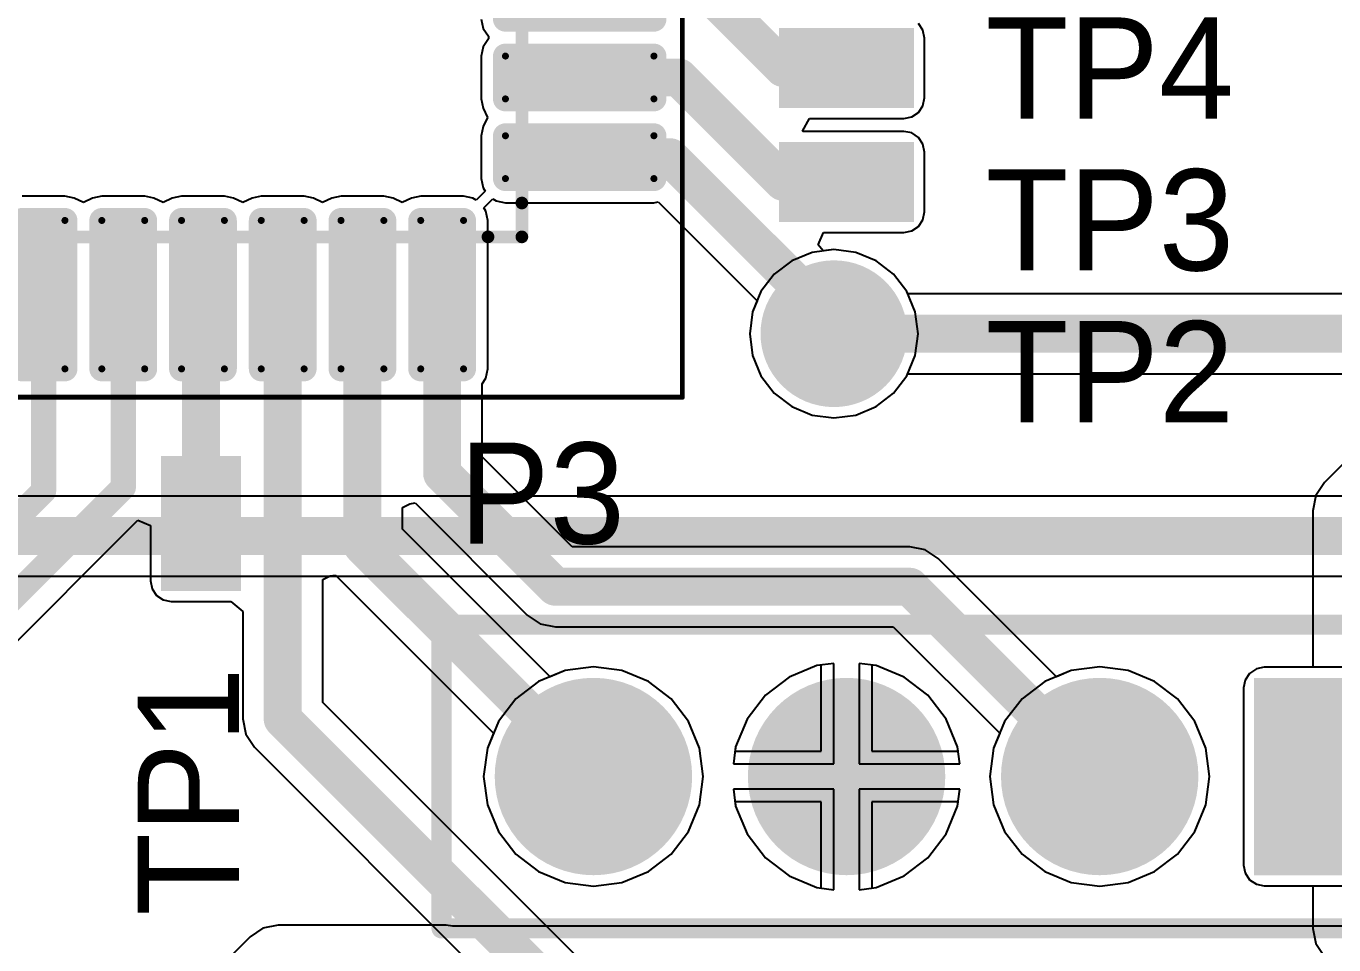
# Model space of a CAD drawing. Header units: millimetres. Extents: x 0.11 to 2.34, y 0.1 to 2.58.
# Drawn here: x 1.011 to 1.528, y 0.583 to 0.947 of the extents above; entities that cross this region are included whole.
import ezdxf

# ---------------------------------------------------------------- set-up
doc = ezdxf.new("R2010")
doc.units = ezdxf.units.MM
doc.header["$MEASUREMENT"] = 0
for name, color, linetype in [('BottomLayer', 5, 'Continuous'), ('BottomSolder', 6, 'Continuous'), ('Mechanical13', 56, 'Continuous'), ('Mechanical15', 56, 'Continuous'), ('MultiLayer', 9, 'Continuous'), ('PadHoleLayer', 156, 'Continuous'), ('TopLayer', 1, 'Continuous'), ('TopOverlay', 2, 'Continuous'), ('TopPaste', 8, 'Continuous'), ('TopSolder', 216, 'Continuous'), ('ViaHoleLayer', 16, 'Continuous')]:
    doc.layers.add(name, color=color, linetype=linetype)

# ---------------------------------------------------------------- blocks, each defined once
blk = doc.blocks.new('HEADER_1X4_10')
at = {"layer": 'BottomLayer', "const_width": 0.035}
for points in [[(-0.0175, -0.1, 1), (0.0175, -0.1, 1)], [(-0.0175, -0.2, 1), (0.0175, -0.2, 1)], [(-0.0175, -0.3, 1), (0.0175, -0.3, 1)]]:
    blk.add_lwpolyline(points, format="xyb", close=True, dxfattribs=at)
at = {"layer": 'BottomLayer'}
blk.add_solid([(-0.035, -0.035), (0.035, -0.035), (-0.035, 0.035), (0.035, 0.035)], dxfattribs=at)
at = {"layer": 'BottomSolder', "const_width": 0.039}
for points in [[(-0.0195, -0.1, 1), (0.0195, -0.1, 1)], [(-0.0195, -0.2, 1), (0.0195, -0.2, 1)], [(-0.0195, -0.3, 1), (0.0195, -0.3, 1)]]:
    blk.add_lwpolyline(points, format="xyb", close=True, dxfattribs=at)
at = {"layer": 'BottomSolder'}
blk.add_solid([(-0.039, -0.039), (0.039, -0.039), (-0.039, 0.039), (0.039, 0.039)], dxfattribs=at)
at = {"layer": 'MultiLayer', "const_width": 0.035}
for points in [[(-0.0175, -0.1, 1), (0.0175, -0.1, 1)], [(-0.0175, -0.2, 1), (0.0175, -0.2, 1)], [(-0.0175, -0.3, 1), (0.0175, -0.3, 1)]]:
    blk.add_lwpolyline(points, format="xyb", close=True, dxfattribs=at)
at = {"layer": 'MultiLayer'}
blk.add_solid([(-0.035, -0.035), (0.035, -0.035), (-0.035, 0.035), (0.035, 0.035)], dxfattribs=at)
at = {"layer": 'PadHoleLayer', "const_width": 0.02}
for points in [[(-0.01, 0, 1), (0.01, 0, 1)], [(-0.01, -0.1, 1), (0.01, -0.1, 1)], [(-0.01, -0.2, 1), (0.01, -0.2, 1)], [(-0.01, -0.3, 1), (0.01, -0.3, 1)]]:
    blk.add_lwpolyline(points, format="xyb", close=True, dxfattribs=at)
at = {"layer": 'TopLayer', "const_width": 0.035}
for points in [[(-0.0175, -0.1, 1), (0.0175, -0.1, 1)], [(-0.0175, -0.2, 1), (0.0175, -0.2, 1)], [(-0.0175, -0.3, 1), (0.0175, -0.3, 1)]]:
    blk.add_lwpolyline(points, format="xyb", close=True, dxfattribs=at)
at = {"layer": 'TopLayer'}
blk.add_solid([(-0.035, -0.035), (0.035, -0.035), (-0.035, 0.035), (0.035, 0.035)], dxfattribs=at)
at = {"layer": 'TopOverlay', "const_width": 0.008}
for points in [[(-0.06, 0.06), (0.06, 0.06)], [(-0.06, -0.36), (-0.06, 0.06)], [(0.06, -0.36), (0.06, 0.06)], [(0.06, -0.36), (-0.06, -0.36)]]:
    blk.add_lwpolyline(points, dxfattribs=at)
at = {"layer": 'TopOverlay', "const_width": 0.004}
for points in [[(-0.062, 0.06, 1), (-0.058, 0.06, 1)], [(-0.062, 0.06, 1), (-0.058, 0.06, 1)], [(0.058, 0.06, 1), (0.062, 0.06, 1)], [(0.058, 0.06, 1), (0.062, 0.06, 1)], [(-0.062, -0.36, 1), (-0.058, -0.36, 1)], [(-0.062, -0.36, 1), (-0.058, -0.36, 1)], [(0.058, -0.36, 1), (0.062, -0.36, 1)], [(0.058, -0.36, 1), (0.062, -0.36, 1)]]:
    blk.add_lwpolyline(points, format="xyb", close=True, dxfattribs=at)
at = {"layer": 'TopSolder', "const_width": 0.039}
for points in [[(-0.0195, -0.1, 1), (0.0195, -0.1, 1)], [(-0.0195, -0.2, 1), (0.0195, -0.2, 1)], [(-0.0195, -0.3, 1), (0.0195, -0.3, 1)]]:
    blk.add_lwpolyline(points, format="xyb", close=True, dxfattribs=at)
at = {"layer": 'TopSolder'}
blk.add_solid([(-0.039, -0.039), (0.039, -0.039), (-0.039, 0.039), (0.039, 0.039)], dxfattribs=at)
blk = doc.blocks.new('QFP80P900X900X160_32N_13')
at = {"layer": 'Mechanical13', "const_width": 0.005}
for points in [[(0.14173, 0.14173), (-0.14173, 0.14173)], [(0.14173, -0.14173), (0.14173, 0.14173)]]:
    blk.add_lwpolyline(points, dxfattribs=at)
at = {"layer": 'Mechanical13', "const_width": 0.0025}
blk.add_lwpolyline([(0.14048, 0.14173, 1), (0.14298, 0.14173, 1)], format="xyb", close=True, dxfattribs=at)
blk.add_lwpolyline([(0.14048, 0.14173, 1), (0.14298, 0.14173, 1)], format="xyb", close=True, dxfattribs=at)
at = {"layer": 'Mechanical15', "const_width": 0.00197}
for points in [[(0.20512, 0.20512), (-0.20512, 0.20512)], [(0.20512, -0.20512), (0.20512, 0.20512)]]:
    blk.add_lwpolyline(points, dxfattribs=at)
at = {"layer": 'Mechanical15', "const_width": 0.000984}
blk.add_lwpolyline([(0.20463, 0.20512, 1), (0.20561, 0.20512, 1)], format="xyb", close=True, dxfattribs=at)
blk.add_lwpolyline([(0.20463, 0.20512, 1), (0.20561, 0.20512, 1)], format="xyb", close=True, dxfattribs=at)
at = {"layer": 'TopLayer', "const_width": 0.00138}
for points in [[(0.06959, 0.1939, 1), (0.07096, 0.1939, 1)], [(0.08652, 0.1939, 1), (0.08789, 0.1939, 1)], [(0.10108, 0.1939, 1), (0.10246, 0.1939, 1)], [(0.11801, 0.1939, 1), (0.11939, 0.1939, 1)], [(0.06959, 0.13524, 1), (0.07096, 0.13524, 1)], [(0.08652, 0.13524, 1), (0.08789, 0.13524, 1)], [(0.10108, 0.13524, 1), (0.10246, 0.13524, 1)], [(0.11801, 0.13524, 1), (0.11939, 0.13524, 1)], [(0.13455, 0.1187, 1), (0.13593, 0.1187, 1)], [(0.19321, 0.1187, 1), (0.19459, 0.1187, 1)], [(0.13455, 0.10177, 1), (0.13593, 0.10177, 1)], [(0.19321, 0.10177, 1), (0.19459, 0.10177, 1)], [(0.13455, 0.0872, 1), (0.13593, 0.0872, 1)], [(0.19321, 0.0872, 1), (0.19459, 0.0872, 1)], [(0.13455, 0.07028, 1), (0.13593, 0.07028, 1)], [(0.19321, 0.07028, 1), (0.19459, 0.07028, 1)], [(0.13455, 0.05571, 1), (0.13593, 0.05571, 1)], [(0.19321, 0.05571, 1), (0.19459, 0.05571, 1)], [(0.13455, 0.03878, 1), (0.13593, 0.03878, 1)], [(0.19321, 0.03878, 1), (0.19459, 0.03878, 1)], [(0.13455, 0.02421, 1), (0.13593, 0.02421, 1)], [(0.19321, 0.02421, 1), (0.19459, 0.02421, 1)], [(0.13455, 0.00728, 1), (0.13593, 0.00728, 1)], [(0.19321, 0.00728, 1), (0.19459, 0.00728, 1)], [(0.13455, -0.00728, 1), (0.13593, -0.00728, 1)], [(0.19321, -0.00728, 1), (0.19459, -0.00728, 1)], [(0.13455, -0.02421, 1), (0.13593, -0.02421, 1)], [(0.19321, -0.02421, 1), (0.19459, -0.02421, 1)], [(0.13455, -0.03878, 1), (0.13593, -0.03878, 1)], [(0.19321, -0.03878, 1), (0.19459, -0.03878, 1)]]:
    blk.add_lwpolyline(points, format="xyb", close=True, dxfattribs=at)
at = {"layer": 'TopLayer'}
for points in [[(0.0689, 0.1939), (0.0689, 0.13524), (0.08858, 0.1939), (0.08858, 0.13524)], [(0.07028, 0.19528), (0.07028, 0.13386), (0.0872, 0.19528), (0.0872, 0.13386)], [(0.10039, 0.1939), (0.10039, 0.13524), (0.12008, 0.1939), (0.12008, 0.13524)], [(0.10177, 0.19528), (0.10177, 0.13386), (0.1187, 0.19528), (0.1187, 0.13386)], [(0.1939, 0.12008), (0.13524, 0.12008), (0.1939, 0.10039), (0.13524, 0.10039)], [(0.19528, 0.1187), (0.13386, 0.1187), (0.19528, 0.10177), (0.13386, 0.10177)], [(0.1939, 0.08858), (0.13524, 0.08858), (0.1939, 0.0689), (0.13524, 0.0689)], [(0.19528, 0.0872), (0.13386, 0.0872), (0.19528, 0.07028), (0.13386, 0.07028)], [(0.1939, 0.05709), (0.13524, 0.05709), (0.1939, 0.0374), (0.13524, 0.0374)], [(0.19528, 0.05571), (0.13386, 0.05571), (0.19528, 0.03878), (0.13386, 0.03878)], [(0.19528, 0.02421), (0.13386, 0.02421), (0.19528, 0.00728), (0.13386, 0.00728)], [(0.1939, 0.02559), (0.13524, 0.02559), (0.1939, 0.00591), (0.13524, 0.00591)], [(0.19528, -0.00728), (0.13386, -0.00728), (0.19528, -0.02421), (0.13386, -0.02421)], [(0.1939, -0.00591), (0.13524, -0.00591), (0.1939, -0.02559), (0.13524, -0.02559)], [(0.19528, -0.03878), (0.13386, -0.03878), (0.19528, -0.05571), (0.13386, -0.05571)], [(0.1939, -0.0374), (0.13524, -0.0374), (0.1939, -0.05709), (0.13524, -0.05709)]]:
    blk.add_solid(points, dxfattribs=at)
at = {"layer": 'TopOverlay', "const_width": 0.005}
for points in [[(0.14173, 0.14173), (0.12835, 0.14173)], [(0.14173, 0.12835), (0.14173, 0.14173)]]:
    blk.add_lwpolyline(points, dxfattribs=at)
at = {"layer": 'TopOverlay', "const_width": 0.0025}
for points in [[(0.1271, 0.14173, 1), (0.1296, 0.14173, 1)], [(0.14048, 0.14173, 1), (0.14298, 0.14173, 1)], [(0.14048, 0.14173, 1), (0.14298, 0.14173, 1)], [(0.14048, 0.12835, 1), (0.14298, 0.12835, 1)]]:
    blk.add_lwpolyline(points, format="xyb", close=True, dxfattribs=at)
at = {"layer": 'TopPaste', "const_width": 0.00138}
for points in [[(0.06959, 0.1939, 1), (0.07096, 0.1939, 1)], [(0.08652, 0.1939, 1), (0.08789, 0.1939, 1)], [(0.10108, 0.1939, 1), (0.10246, 0.1939, 1)], [(0.11801, 0.1939, 1), (0.11939, 0.1939, 1)], [(0.06959, 0.13524, 1), (0.07096, 0.13524, 1)], [(0.08652, 0.13524, 1), (0.08789, 0.13524, 1)], [(0.10108, 0.13524, 1), (0.10246, 0.13524, 1)], [(0.11801, 0.13524, 1), (0.11939, 0.13524, 1)], [(0.13455, 0.1187, 1), (0.13593, 0.1187, 1)], [(0.19321, 0.1187, 1), (0.19459, 0.1187, 1)], [(0.13455, 0.10177, 1), (0.13593, 0.10177, 1)], [(0.19321, 0.10177, 1), (0.19459, 0.10177, 1)], [(0.13455, 0.0872, 1), (0.13593, 0.0872, 1)], [(0.19321, 0.0872, 1), (0.19459, 0.0872, 1)], [(0.13455, 0.07028, 1), (0.13593, 0.07028, 1)], [(0.19321, 0.07028, 1), (0.19459, 0.07028, 1)], [(0.13455, 0.05571, 1), (0.13593, 0.05571, 1)], [(0.19321, 0.05571, 1), (0.19459, 0.05571, 1)], [(0.13455, 0.03878, 1), (0.13593, 0.03878, 1)], [(0.19321, 0.03878, 1), (0.19459, 0.03878, 1)], [(0.13455, 0.02421, 1), (0.13593, 0.02421, 1)], [(0.19321, 0.02421, 1), (0.19459, 0.02421, 1)], [(0.13455, 0.00728, 1), (0.13593, 0.00728, 1)], [(0.19321, 0.00728, 1), (0.19459, 0.00728, 1)], [(0.13455, -0.00728, 1), (0.13593, -0.00728, 1)], [(0.19321, -0.00728, 1), (0.19459, -0.00728, 1)], [(0.13455, -0.02421, 1), (0.13593, -0.02421, 1)], [(0.19321, -0.02421, 1), (0.19459, -0.02421, 1)], [(0.13455, -0.03878, 1), (0.13593, -0.03878, 1)], [(0.19321, -0.03878, 1), (0.19459, -0.03878, 1)]]:
    blk.add_lwpolyline(points, format="xyb", close=True, dxfattribs=at)
at = {"layer": 'TopPaste'}
for points in [[(0.0689, 0.1939), (0.0689, 0.13524), (0.08858, 0.1939), (0.08858, 0.13524)], [(0.07028, 0.19528), (0.07028, 0.13386), (0.0872, 0.19528), (0.0872, 0.13386)], [(0.10039, 0.1939), (0.10039, 0.13524), (0.12008, 0.1939), (0.12008, 0.13524)], [(0.10177, 0.19528), (0.10177, 0.13386), (0.1187, 0.19528), (0.1187, 0.13386)], [(0.1939, 0.12008), (0.13524, 0.12008), (0.1939, 0.10039), (0.13524, 0.10039)], [(0.19528, 0.1187), (0.13386, 0.1187), (0.19528, 0.10177), (0.13386, 0.10177)], [(0.1939, 0.08858), (0.13524, 0.08858), (0.1939, 0.0689), (0.13524, 0.0689)], [(0.19528, 0.0872), (0.13386, 0.0872), (0.19528, 0.07028), (0.13386, 0.07028)], [(0.1939, 0.05709), (0.13524, 0.05709), (0.1939, 0.0374), (0.13524, 0.0374)], [(0.19528, 0.05571), (0.13386, 0.05571), (0.19528, 0.03878), (0.13386, 0.03878)], [(0.19528, 0.02421), (0.13386, 0.02421), (0.19528, 0.00728), (0.13386, 0.00728)], [(0.1939, 0.02559), (0.13524, 0.02559), (0.1939, 0.00591), (0.13524, 0.00591)], [(0.19528, -0.00728), (0.13386, -0.00728), (0.19528, -0.02421), (0.13386, -0.02421)], [(0.1939, -0.00591), (0.13524, -0.00591), (0.1939, -0.02559), (0.13524, -0.02559)], [(0.19528, -0.03878), (0.13386, -0.03878), (0.19528, -0.05571), (0.13386, -0.05571)], [(0.1939, -0.0374), (0.13524, -0.0374), (0.1939, -0.05709), (0.13524, -0.05709)]]:
    blk.add_solid(points, dxfattribs=at)
at = {"layer": 'TopSolder', "const_width": 0.00492}
for points in [[(0.05325, 0.1939, 1), (0.05817, 0.1939, 1)], [(0.06782, 0.1939, 1), (0.07274, 0.1939, 1)], [(0.08474, 0.1939, 1), (0.08967, 0.1939, 1)], [(0.09931, 0.1939, 1), (0.10423, 0.1939, 1)], [(0.11624, 0.1939, 1), (0.12116, 0.1939, 1)], [(0.05325, 0.13524, 1), (0.05817, 0.13524, 1)], [(0.06782, 0.13524, 1), (0.07274, 0.13524, 1)], [(0.08474, 0.13524, 1), (0.08967, 0.13524, 1)], [(0.09931, 0.13524, 1), (0.10423, 0.13524, 1)], [(0.11624, 0.13524, 1), (0.12116, 0.13524, 1)], [(0.13278, 0.1187, 1), (0.1377, 0.1187, 1)], [(0.19144, 0.1187, 1), (0.19636, 0.1187, 1)], [(0.13278, 0.10177, 1), (0.1377, 0.10177, 1)], [(0.19144, 0.10177, 1), (0.19636, 0.10177, 1)], [(0.13278, 0.0872, 1), (0.1377, 0.0872, 1)], [(0.19144, 0.0872, 1), (0.19636, 0.0872, 1)], [(0.13278, 0.07028, 1), (0.1377, 0.07028, 1)], [(0.19144, 0.07028, 1), (0.19636, 0.07028, 1)], [(0.13278, 0.05571, 1), (0.1377, 0.05571, 1)], [(0.19144, 0.05571, 1), (0.19636, 0.05571, 1)], [(0.13278, 0.03878, 1), (0.1377, 0.03878, 1)], [(0.19144, 0.03878, 1), (0.19636, 0.03878, 1)], [(0.13278, 0.02421, 1), (0.1377, 0.02421, 1)], [(0.19144, 0.02421, 1), (0.19636, 0.02421, 1)], [(0.13278, 0.00728, 1), (0.1377, 0.00728, 1)], [(0.19144, 0.00728, 1), (0.19636, 0.00728, 1)], [(0.13278, -0.00728, 1), (0.1377, -0.00728, 1)], [(0.19144, -0.00728, 1), (0.19636, -0.00728, 1)], [(0.13278, -0.02421, 1), (0.1377, -0.02421, 1)], [(0.19144, -0.02421, 1), (0.19636, -0.02421, 1)], [(0.13278, -0.03878, 1), (0.1377, -0.03878, 1)], [(0.19144, -0.03878, 1), (0.19636, -0.03878, 1)], [(0.13278, -0.05571, 1), (0.1377, -0.05571, 1)], [(0.19144, -0.05571, 1), (0.19636, -0.05571, 1)]]:
    blk.add_lwpolyline(points, format="xyb", close=True, dxfattribs=at)
at = {"layer": 'TopSolder'}
for points in [[(0.07028, 0.19882), (0.07028, 0.13031), (0.0872, 0.19882), (0.0872, 0.13031)], [(0.10177, 0.19882), (0.10177, 0.13031), (0.1187, 0.19882), (0.1187, 0.13031)], [(0.03386, 0.1939), (0.03386, 0.13524), (0.06063, 0.1939), (0.06063, 0.13524)], [(0.06535, 0.1939), (0.06535, 0.13524), (0.09213, 0.1939), (0.09213, 0.13524)], [(0.09685, 0.1939), (0.09685, 0.13524), (0.12362, 0.1939), (0.12362, 0.13524)], [(0.1939, 0.12362), (0.13524, 0.12362), (0.1939, 0.09685), (0.13524, 0.09685)], [(0.19882, 0.1187), (0.13031, 0.1187), (0.19882, 0.10177), (0.13031, 0.10177)], [(0.1939, 0.09213), (0.13524, 0.09213), (0.1939, 0.06535), (0.13524, 0.06535)], [(0.19882, 0.0872), (0.13031, 0.0872), (0.19882, 0.07028), (0.13031, 0.07028)], [(0.1939, 0.06063), (0.13524, 0.06063), (0.1939, 0.03386), (0.13524, 0.03386)], [(0.19882, 0.05571), (0.13031, 0.05571), (0.19882, 0.03878), (0.13031, 0.03878)], [(0.1939, 0.02913), (0.13524, 0.02913), (0.1939, 0.00236), (0.13524, 0.00236)], [(0.19882, 0.02421), (0.13031, 0.02421), (0.19882, 0.00728), (0.13031, 0.00728)], [(0.1939, -0.00236), (0.13524, -0.00236), (0.1939, -0.02913), (0.13524, -0.02913)], [(0.19882, -0.00728), (0.13031, -0.00728), (0.19882, -0.02421), (0.13031, -0.02421)], [(0.1939, -0.03386), (0.13524, -0.03386), (0.1939, -0.06063), (0.13524, -0.06063)], [(0.19882, -0.03878), (0.13031, -0.03878), (0.19882, -0.05571), (0.13031, -0.05571)]]:
    blk.add_solid(points, dxfattribs=at)
blk = doc.blocks.new('TEST_POINT_PAD_50')
at = {"layer": 'TopLayer'}
blk.add_solid([(0.02264, -0.01181), (0.02264, 0.01181), (-0.02264, -0.01181), (-0.02264, 0.01181)], dxfattribs=at)
at = {"layer": 'TopPaste'}
blk.add_solid([(0.02264, -0.01181), (0.02264, 0.01181), (-0.02264, -0.01181), (-0.02264, 0.01181)], dxfattribs=at)
at = {"layer": 'TopSolder'}
blk.add_solid([(0.02664, -0.01581), (0.02664, 0.01581), (-0.02664, -0.01581), (-0.02664, 0.01581)], dxfattribs=at)
blk = doc.blocks.new('TEST_POINT_PAD_51')
at = {"layer": 'TopLayer'}
blk.add_solid([(0.02264, -0.01181), (0.02264, 0.01181), (-0.02264, -0.01181), (-0.02264, 0.01181)], dxfattribs=at)
at = {"layer": 'TopPaste'}
blk.add_solid([(0.02264, -0.01181), (0.02264, 0.01181), (-0.02264, -0.01181), (-0.02264, 0.01181)], dxfattribs=at)
at = {"layer": 'TopSolder'}
blk.add_solid([(0.02664, -0.01581), (0.02664, 0.01581), (-0.02664, -0.01581), (-0.02664, 0.01581)], dxfattribs=at)
blk = doc.blocks.new('TEST_POINT_PAD_52')
at = {"layer": 'TopLayer'}
blk.add_solid([(0.02264, -0.01181), (0.02264, 0.01181), (-0.02264, -0.01181), (-0.02264, 0.01181)], dxfattribs=at)
at = {"layer": 'TopPaste'}
blk.add_solid([(0.02264, -0.01181), (0.02264, 0.01181), (-0.02264, -0.01181), (-0.02264, 0.01181)], dxfattribs=at)
at = {"layer": 'TopSolder'}
blk.add_solid([(0.02664, -0.01581), (0.02664, 0.01581), (-0.02664, -0.01581), (-0.02664, 0.01581)], dxfattribs=at)

msp = doc.modelspace()

# ---------------------------------------------------------------- linework, layer by layer
at = {"layer": 'BottomLayer'}
for p, q in [((1.33, 0.85828), (1.32139, 0.85715)), ((1.33861, 0.85715), (1.33, 0.85828)), ((1.31336, 0.85383), (1.30646, 0.84854)), ((1.32139, 0.85715), (1.31336, 0.85383)), ((1.34664, 0.85383), (1.33861, 0.85715)), ((1.35354, 0.84854), (1.34664, 0.85383)), ((1.30646, 0.84854), (1.30117, 0.84164)), ((1.35883, 0.84164), (1.35354, 0.84854)), ((1.30117, 0.84164), (1.29785, 0.83361)), ((1.35917, 0.8408), (1.35883, 0.84164)), ((1.65, 0.8408), (1.35917, 0.8408)), ((1.29785, 0.83361), (1.29672, 0.825)), ((1.29672, 0.825), (1.29785, 0.81639)), ((1.29785, 0.81639), (1.30117, 0.80836)), ((1.30117, 0.80836), (1.30646, 0.80146)), ((1.35354, 0.80146), (1.35883, 0.80836)), ((1.35883, 0.80836), (1.35917, 0.8092)), ((1.35917, 0.8092), (1.64345, 0.8092)), ((1.30646, 0.80146), (1.31336, 0.79617)), ((1.34664, 0.79617), (1.35354, 0.80146)), ((1.31336, 0.79617), (1.32139, 0.79285)), ((1.33861, 0.79285), (1.34664, 0.79617)), ((1.32139, 0.79285), (1.33, 0.79172)), ((1.33, 0.79172), (1.33861, 0.79285)), ((1.57083, 0.7608), (0.95155, 0.7608)), ((0.945, 0.7292), (1.57083, 0.7292)), ((1.235, 0.69337), (1.22377, 0.69189)), ((1.24623, 0.69189), (1.235, 0.69337)), ((1.32325, 0.69384), (1.31231, 0.68931)), ((1.325, 0.69407), (1.32325, 0.69384)), ((1.325, 0.66), (1.325, 0.69407)), ((1.34675, 0.69384), (1.345, 0.69407)), ((1.345, 0.69407), (1.345, 0.66)), ((1.35769, 0.68931), (1.34675, 0.69384)), ((1.435, 0.69337), (1.42378, 0.69189)), ((1.44623, 0.69189), (1.435, 0.69337)), ((1.49688, 0.69254), (1.49423, 0.69077)), ((1.5, 0.69316), (1.49688, 0.69254)), ((1.57, 0.69316), (1.5, 0.69316)), ((1.21331, 0.68756), (1.20433, 0.68067)), ((1.22377, 0.69189), (1.21331, 0.68756)), ((1.25669, 0.68756), (1.24623, 0.69189)), ((1.26567, 0.68067), (1.25669, 0.68756)), ((1.31231, 0.68931), (1.30291, 0.68209)), ((1.36709, 0.68209), (1.35769, 0.68931)), ((1.41331, 0.68756), (1.40433, 0.68067)), ((1.42378, 0.69189), (1.41331, 0.68756)), ((1.45669, 0.68756), (1.44623, 0.69189)), ((1.46567, 0.68067), (1.45669, 0.68756)), ((1.49246, 0.68812), (1.49184, 0.685)), ((1.49423, 0.69077), (1.49246, 0.68812)), ((1.30291, 0.68209), (1.29569, 0.67269)), ((1.37431, 0.67269), (1.36709, 0.68209)), ((1.49184, 0.685), (1.49184, 0.615)), ((1.20433, 0.68067), (1.19744, 0.67169)), ((1.27256, 0.67169), (1.26567, 0.68067)), ((1.40433, 0.68067), (1.39744, 0.67169)), ((1.47256, 0.67169), (1.46567, 0.68067)), ((1.19744, 0.67169), (1.19311, 0.66123)), ((1.27689, 0.66123), (1.27256, 0.67169)), ((1.29569, 0.67269), (1.29116, 0.66175)), ((1.37884, 0.66175), (1.37431, 0.67269)), ((1.39744, 0.67169), (1.39311, 0.66123)), ((1.47689, 0.66123), (1.47256, 0.67169)), ((1.29116, 0.66175), (1.29093, 0.66)), ((1.37907, 0.66), (1.37884, 0.66175)), ((1.19311, 0.66123), (1.19163, 0.65)), ((1.27837, 0.65), (1.27689, 0.66123)), ((1.29093, 0.66), (1.325, 0.66)), ((1.345, 0.66), (1.37907, 0.66)), ((1.39311, 0.66123), (1.39163, 0.65)), ((1.47837, 0.65), (1.47689, 0.66123)), ((1.19163, 0.65), (1.19311, 0.63877)), ((1.27689, 0.63877), (1.27837, 0.65)), ((1.39163, 0.65), (1.39311, 0.63878)), ((1.47689, 0.63878), (1.47837, 0.65)), ((1.19311, 0.63877), (1.19744, 0.62831)), ((1.27256, 0.62831), (1.27689, 0.63877)), ((1.325, 0.64), (1.29093, 0.64)), ((1.29093, 0.64), (1.29116, 0.63825)), ((1.29116, 0.63825), (1.29569, 0.62731)), ((1.325, 0.60593), (1.325, 0.64)), ((1.37907, 0.64), (1.345, 0.64)), ((1.345, 0.64), (1.345, 0.60593)), ((1.37431, 0.62731), (1.37884, 0.63825)), ((1.37884, 0.63825), (1.37907, 0.64)), ((1.39311, 0.63878), (1.39744, 0.62831)), ((1.47256, 0.62831), (1.47689, 0.63878)), ((1.19744, 0.62831), (1.20433, 0.61933)), ((1.26567, 0.61933), (1.27256, 0.62831)), ((1.29569, 0.62731), (1.30291, 0.61791)), ((1.36709, 0.61791), (1.37431, 0.62731)), ((1.39744, 0.62831), (1.40433, 0.61933)), ((1.46567, 0.61933), (1.47256, 0.62831)), ((1.20433, 0.61933), (1.21331, 0.61244)), ((1.25669, 0.61244), (1.26567, 0.61933)), ((1.30291, 0.61791), (1.31231, 0.61069)), ((1.35769, 0.61069), (1.36709, 0.61791)), ((1.40433, 0.61933), (1.41331, 0.61244)), ((1.45669, 0.61244), (1.46567, 0.61933)), ((1.49184, 0.615), (1.49246, 0.61188)), ((1.21331, 0.61244), (1.22377, 0.60811)), ((1.24623, 0.60811), (1.25669, 0.61244)), ((1.31231, 0.61069), (1.32325, 0.60616)), ((1.34675, 0.60616), (1.35769, 0.61069)), ((1.41331, 0.61244), (1.42378, 0.60811)), ((1.44623, 0.60811), (1.45669, 0.61244)), ((1.49246, 0.61188), (1.49423, 0.60923)), ((1.22377, 0.60811), (1.235, 0.60663)), ((1.235, 0.60663), (1.24623, 0.60811)), ((1.32325, 0.60616), (1.325, 0.60593)), ((1.345, 0.60593), (1.34675, 0.60616)), ((1.42378, 0.60811), (1.435, 0.60663)), ((1.435, 0.60663), (1.44623, 0.60811)), ((1.49423, 0.60923), (1.49688, 0.60746)), ((1.49688, 0.60746), (1.5, 0.60684)), ((1.5, 0.60684), (1.57, 0.60684)), ((1.10445, 0.5901), (1.09933, 0.58667)), ((1.1105, 0.5913), (1.10445, 0.5901)), ((1.17678, 0.5913), (1.1105, 0.5913)), ((1.17929, 0.5908), (1.17678, 0.5913)), ((1.62845, 0.5908), (1.17929, 0.5908)), ((1.09933, 0.58667), (1.04883, 0.53617))]:
    msp.add_line(p, q, dxfattribs=at)
for points, const_width in [([(1.3175, 0.825, 1), (1.3425, 0.825, 1)], 0.025), ([(1.32625, 0.825, 1), (1.33375, 0.825, 1)], 0.0075)]:
    msp.add_lwpolyline(points, format="xyb", close=True, dxfattribs=dict(at, const_width=const_width))
at = {"layer": 'BottomLayer', "const_width": 0.015}
for points in [[(1.33, 0.825), (1.65, 0.825)], [(0.945, 0.745), (1.6, 0.745)]]:
    msp.add_lwpolyline(points, dxfattribs=at)
at = {"layer": 'BottomSolder', "const_width": 0.029}
msp.add_lwpolyline([(1.3155, 0.825, 1), (1.3445, 0.825, 1)], format="xyb", close=True, dxfattribs=at)
at = {"layer": 'MultiLayer', "const_width": 0.025}
msp.add_lwpolyline([(1.3175, 0.825, 1), (1.3425, 0.825, 1)], format="xyb", close=True, dxfattribs=at)
at = {"layer": 'TopLayer'}
for p, q in [((1.19067, 0.94929), (1.1914, 0.94563)), ((1.1914, 0.94563), (1.19348, 0.94253)), ((1.36517, 0.94493), (1.36341, 0.94758)), ((1.19348, 0.94149), (1.1914, 0.93838)), ((1.19348, 0.94253), (1.19348, 0.94149)), ((1.36579, 0.94181), (1.36517, 0.94493)), ((1.36579, 0.91819), (1.36579, 0.94181)), ((1.1914, 0.93838), (1.19067, 0.93472)), ((1.19067, 0.93472), (1.19067, 0.9178)), ((1.19067, 0.9178), (1.1914, 0.91414)), ((1.36341, 0.91242), (1.36517, 0.91507)), ((1.36517, 0.91507), (1.36579, 0.91819)), ((1.1914, 0.91414), (1.19321, 0.91051)), ((1.19321, 0.91051), (1.1914, 0.90689)), ((1.31763, 0.90503), (1.32032, 0.91003)), ((1.32032, 0.91003), (1.35764, 0.91003)), ((1.35764, 0.91003), (1.36076, 0.91065)), ((1.36076, 0.91065), (1.36341, 0.91242)), ((1.1914, 0.90689), (1.19067, 0.90323)), ((1.31767, 0.90497), (1.31763, 0.90503)), ((1.35764, 0.90497), (1.31767, 0.90497)), ((1.36076, 0.90435), (1.35764, 0.90497)), ((1.36341, 0.90258), (1.36076, 0.90435)), ((1.19067, 0.90323), (1.19067, 0.8863)), ((1.36517, 0.89993), (1.36341, 0.90258)), ((1.36579, 0.89681), (1.36517, 0.89993)), ((1.36579, 0.87319), (1.36579, 0.89681)), ((1.19067, 0.8863), (1.1914, 0.88264)), ((1.02622, 0.87933), (1.00929, 0.87933)), ((1.02988, 0.8786), (1.02622, 0.87933)), ((1.0335, 0.87679), (1.02988, 0.8786)), ((1.03713, 0.8786), (1.0335, 0.87679)), ((1.04079, 0.87933), (1.03713, 0.8786)), ((1.05772, 0.87933), (1.04079, 0.87933)), ((1.06138, 0.8786), (1.05772, 0.87933)), ((1.065, 0.87679), (1.06138, 0.8786)), ((1.06862, 0.8786), (1.065, 0.87679)), ((1.07228, 0.87933), (1.06862, 0.8786)), ((1.08921, 0.87933), (1.07228, 0.87933)), ((1.09287, 0.8786), (1.08921, 0.87933)), ((1.0965, 0.87679), (1.09287, 0.8786)), ((1.10012, 0.8786), (1.0965, 0.87679)), ((1.10378, 0.87933), (1.10012, 0.8786)), ((1.12071, 0.87933), (1.10378, 0.87933)), ((1.12437, 0.8786), (1.12071, 0.87933)), ((1.12799, 0.87679), (1.12437, 0.8786)), ((1.13162, 0.8786), (1.12799, 0.87679)), ((1.13528, 0.87933), (1.13162, 0.8786)), ((1.1522, 0.87933), (1.13528, 0.87933)), ((1.15586, 0.8786), (1.1522, 0.87933)), ((1.15949, 0.87679), (1.15586, 0.8786)), ((1.16311, 0.8786), (1.15949, 0.87679)), ((1.16677, 0.87933), (1.16311, 0.8786)), ((1.1837, 0.87933), (1.16677, 0.87933)), ((1.18736, 0.8786), (1.1837, 0.87933)), ((1.18868, 0.87772), (1.18736, 0.8786)), ((1.19228, 0.88132), (1.18868, 0.87772)), ((1.1914, 0.88264), (1.19228, 0.88132)), ((1.19165, 0.87474), (1.19526, 0.87835)), ((1.19526, 0.87835), (1.19658, 0.87747)), ((1.19253, 0.87342), (1.19165, 0.87474)), ((1.19326, 0.86976), (1.19253, 0.87342)), ((1.19658, 0.87747), (1.20024, 0.87674)), ((1.20024, 0.87674), (1.2589, 0.87674)), ((1.2589, 0.87674), (1.26058, 0.87707)), ((1.26058, 0.87707), (1.29966, 0.83799)), ((1.36517, 0.87007), (1.36579, 0.87319)), ((1.19326, 0.8111), (1.19326, 0.86976)), ((1.36341, 0.86742), (1.36517, 0.87007)), ((1.32373, 0.86008), (1.32586, 0.86503)), ((1.32586, 0.86503), (1.35764, 0.86503)), ((1.35764, 0.86503), (1.36076, 0.86565)), ((1.36076, 0.86565), (1.36341, 0.86742)), ((1.32579, 0.85773), (1.32373, 0.86008)), ((1.33, 0.85828), (1.32579, 0.85773)), ((1.33861, 0.85715), (1.33, 0.85828)), ((1.34664, 0.85383), (1.33861, 0.85715)), ((1.35354, 0.84854), (1.34664, 0.85383)), ((1.35883, 0.84164), (1.35354, 0.84854)), ((1.29966, 0.83799), (1.29785, 0.83361)), ((1.36215, 0.83361), (1.35883, 0.84164)), ((1.29785, 0.83361), (1.29672, 0.825)), ((1.36328, 0.825), (1.36215, 0.83361)), ((1.5942, 0.83655), (1.52383, 0.76618)), ((1.29672, 0.825), (1.29785, 0.81639)), ((1.36215, 0.81639), (1.36328, 0.825)), ((1.29785, 0.81639), (1.30117, 0.80836)), ((1.35883, 0.80836), (1.36215, 0.81639)), ((1.19253, 0.80744), (1.19326, 0.8111)), ((1.19104, 0.80521), (1.19253, 0.80744)), ((1.30117, 0.80836), (1.30646, 0.80146)), ((1.35354, 0.80146), (1.35883, 0.80836)), ((1.19104, 0.77631), (1.19104, 0.80521)), ((1.30646, 0.80146), (1.31336, 0.79617)), ((1.34664, 0.79617), (1.35354, 0.80146)), ((1.31336, 0.79617), (1.32139, 0.79285)), ((1.33861, 0.79285), (1.34664, 0.79617)), ((1.32139, 0.79285), (1.33, 0.79172)), ((1.33, 0.79172), (1.33861, 0.79285)), ((1.22655, 0.7408), (1.19104, 0.77631)), ((1.52383, 0.76618), (1.5204, 0.76105)), ((1.5204, 0.76105), (1.5192, 0.755)), ((1.15954, 0.75635), (1.16253, 0.75783)), ((1.15954, 0.74781), (1.15954, 0.75635)), ((1.16253, 0.75783), (1.16454, 0.75811)), ((1.16454, 0.75811), (1.20883, 0.71383)), ((1.5192, 0.755), (1.5192, 0.69316)), ((0.79437, 0.49063), (1.05503, 0.75129)), ((1.05503, 0.75129), (1.06003, 0.74922)), ((1.06003, 0.74922), (1.06003, 0.72736)), ((1.21789, 0.68946), (1.15954, 0.74781)), ((1.36, 0.7408), (1.22655, 0.7408)), ((1.36605, 0.7396), (1.36, 0.7408)), ((1.37118, 0.73617), (1.36605, 0.7396)), ((1.41789, 0.68946), (1.37118, 0.73617)), ((1.12805, 0.72785), (1.13104, 0.72933)), ((1.13104, 0.72933), (1.13305, 0.7296)), ((1.13305, 0.7296), (1.19554, 0.66711)), ((1.06003, 0.72736), (1.06065, 0.72424)), ((1.06065, 0.72424), (1.06242, 0.72159)), ((1.12805, 0.6793), (1.12805, 0.72785)), ((1.06242, 0.72159), (1.06507, 0.71983)), ((1.06507, 0.71983), (1.06819, 0.71921)), ((1.06819, 0.71921), (1.09181, 0.71921)), ((1.09181, 0.71921), (1.09644, 0.71528)), ((1.09644, 0.71528), (1.09644, 0.67276)), ((1.20883, 0.71383), (1.21395, 0.7104)), ((1.21395, 0.7104), (1.22, 0.7092)), ((1.22, 0.7092), (1.35345, 0.7092)), ((1.35345, 0.7092), (1.39554, 0.66711)), ((1.235, 0.69337), (1.22377, 0.69189)), ((1.24623, 0.69189), (1.235, 0.69337)), ((1.32325, 0.69384), (1.31231, 0.68931)), ((1.33, 0.69473), (1.32325, 0.69384)), ((1.33, 0.655), (1.33, 0.69473)), ((1.34675, 0.69384), (1.34, 0.69473)), ((1.34, 0.69473), (1.34, 0.655)), ((1.35769, 0.68931), (1.34675, 0.69384)), ((1.435, 0.69337), (1.42378, 0.69189)), ((1.44623, 0.69189), (1.435, 0.69337)), ((1.49688, 0.69254), (1.49423, 0.69077)), ((1.5, 0.69316), (1.49688, 0.69254)), ((1.5192, 0.69316), (1.5, 0.69316)), ((1.22377, 0.69189), (1.21789, 0.68946)), ((1.25669, 0.68756), (1.24623, 0.69189)), ((1.26567, 0.68067), (1.25669, 0.68756)), ((1.31231, 0.68931), (1.30291, 0.68209)), ((1.36709, 0.68209), (1.35769, 0.68931)), ((1.42378, 0.69189), (1.41789, 0.68946)), ((1.45669, 0.68756), (1.44623, 0.69189)), ((1.46567, 0.68067), (1.45669, 0.68756)), ((1.49246, 0.68812), (1.49184, 0.685)), ((1.49423, 0.69077), (1.49246, 0.68812)), ((1.30291, 0.68209), (1.29569, 0.67269)), ((1.37431, 0.67269), (1.36709, 0.68209)), ((1.49184, 0.685), (1.49184, 0.615)), ((1.32655, 0.4808), (1.12805, 0.6793)), ((1.27256, 0.67169), (1.26567, 0.68067)), ((1.47256, 0.67169), (1.46567, 0.68067)), ((1.09644, 0.67276), (1.09764, 0.66671)), ((1.27689, 0.66123), (1.27256, 0.67169)), ((1.29569, 0.67269), (1.29116, 0.66175)), ((1.37884, 0.66175), (1.37431, 0.67269)), ((1.47689, 0.66123), (1.47256, 0.67169)), ((1.09764, 0.66671), (1.10107, 0.66158)), ((1.19554, 0.66711), (1.19311, 0.66123)), ((1.39554, 0.66711), (1.39311, 0.66123)), ((1.10107, 0.66158), (1.30883, 0.45383)), ((1.29116, 0.66175), (1.29027, 0.655)), ((1.37973, 0.655), (1.37884, 0.66175)), ((1.19311, 0.66123), (1.19163, 0.65)), ((1.27837, 0.65), (1.27689, 0.66123)), ((1.39311, 0.66123), (1.39163, 0.65)), ((1.47837, 0.65), (1.47689, 0.66123)), ((1.29027, 0.655), (1.33, 0.655)), ((1.34, 0.655), (1.37973, 0.655)), ((1.19163, 0.65), (1.19311, 0.63877)), ((1.27689, 0.63877), (1.27837, 0.65)), ((1.39163, 0.65), (1.39311, 0.63878)), ((1.47689, 0.63878), (1.47837, 0.65)), ((1.33, 0.645), (1.29027, 0.645)), ((1.29027, 0.645), (1.29116, 0.63825)), ((1.33, 0.60527), (1.33, 0.645)), ((1.37973, 0.645), (1.34, 0.645)), ((1.34, 0.645), (1.34, 0.60527)), ((1.37884, 0.63825), (1.37973, 0.645)), ((1.19311, 0.63877), (1.19744, 0.62831)), ((1.27256, 0.62831), (1.27689, 0.63877)), ((1.29116, 0.63825), (1.29569, 0.62731)), ((1.37431, 0.62731), (1.37884, 0.63825)), ((1.39311, 0.63878), (1.39744, 0.62831)), ((1.47256, 0.62831), (1.47689, 0.63878)), ((1.19744, 0.62831), (1.20433, 0.61933)), ((1.26567, 0.61933), (1.27256, 0.62831)), ((1.29569, 0.62731), (1.30291, 0.61791)), ((1.36709, 0.61791), (1.37431, 0.62731)), ((1.39744, 0.62831), (1.40433, 0.61933)), ((1.46567, 0.61933), (1.47256, 0.62831)), ((1.20433, 0.61933), (1.21331, 0.61244)), ((1.25669, 0.61244), (1.26567, 0.61933)), ((1.30291, 0.61791), (1.31231, 0.61069)), ((1.35769, 0.61069), (1.36709, 0.61791)), ((1.40433, 0.61933), (1.41331, 0.61244)), ((1.45669, 0.61244), (1.46567, 0.61933)), ((1.49184, 0.615), (1.49246, 0.61188)), ((1.21331, 0.61244), (1.22377, 0.60811)), ((1.24623, 0.60811), (1.25669, 0.61244)), ((1.31231, 0.61069), (1.32325, 0.60616)), ((1.34675, 0.60616), (1.35769, 0.61069)), ((1.41331, 0.61244), (1.42378, 0.60811)), ((1.44623, 0.60811), (1.45669, 0.61244)), ((1.49246, 0.61188), (1.49423, 0.60923)), ((1.22377, 0.60811), (1.235, 0.60663)), ((1.235, 0.60663), (1.24623, 0.60811)), ((1.32325, 0.60616), (1.33, 0.60527)), ((1.34, 0.60527), (1.34675, 0.60616)), ((1.42378, 0.60811), (1.435, 0.60663)), ((1.435, 0.60663), (1.44623, 0.60811)), ((1.49423, 0.60923), (1.49688, 0.60746)), ((1.49688, 0.60746), (1.5, 0.60684)), ((1.5, 0.60684), (1.5192, 0.60684)), ((1.5192, 0.60684), (1.5192, 0.59)), ((1.5192, 0.59), (1.5204, 0.58395)), ((1.5204, 0.58395), (1.52383, 0.57882))]:
    msp.add_line(p, q, dxfattribs=at)
for points, const_width in [([(1.28224, 0.95776), (1.31, 0.93)], 0.015), ([(1.31, 0.93), (1.335, 0.93)], 0.015), ([(1.22957, 0.92626), (1.26874, 0.92626)], 0.015), ([(1.26874, 0.92626), (1.31, 0.885)], 0.015), ([(1.22957, 0.89476), (1.26524, 0.89476)], 0.015), ([(1.26524, 0.89476), (1.33, 0.83)], 0.015), ([(1.31, 0.885), (1.325, 0.885)], 0.015), ([(1.08, 0.83969), (1.08075, 0.84043)], 0.015), ([(1.11224, 0.67276), (1.11224, 0.84043)], 0.015), ([(1.14374, 0.74126), (1.14374, 0.84043)], 0.015), ([(1.17524, 0.76976), (1.17524, 0.84043)], 0.015), ([(1.01776, 0.76276), (1.01776, 0.84043)], 0.01), ([(1.04925, 0.76425), (1.04925, 0.84043)], 0.01), ([(1.08, 0.75), (1.08, 0.83969)], 0.015), ([(1.33, 0.825), (1.33, 0.83)], 0.015), ([(1.17524, 0.76976), (1.22, 0.725)], 0.015), ([(0.785, 0.5), (1.04925, 0.76425)], 0.01), ([(0.785, 0.53), (1.01776, 0.76276)], 0.01), ([(1.14374, 0.74126), (1.235, 0.65)], 0.015), ([(1.22, 0.725), (1.36, 0.725)], 0.015), ([(1.36, 0.725), (1.435, 0.65)], 0.015), ([(1.11224, 0.67276), (1.32, 0.465)], 0.015)]:
    msp.add_lwpolyline(points, dxfattribs=dict(at, const_width=const_width))
for points, const_width in [([(1.30625, 0.93, 1), (1.31375, 0.93, 1)], 0.0075), ([(1.30625, 0.93, 1), (1.31375, 0.93, 1)], 0.0075), ([(1.33125, 0.93, 1), (1.33875, 0.93, 1)], 0.0075), ([(1.22582, 0.92626, 1), (1.23332, 0.92626, 1)], 0.0075), ([(1.26499, 0.92626, 1), (1.27249, 0.92626, 1)], 0.0075), ([(1.26499, 0.92626, 1), (1.27249, 0.92626, 1)], 0.0075), ([(1.22582, 0.89476, 1), (1.23332, 0.89476, 1)], 0.0075), ([(1.26149, 0.89476, 1), (1.26899, 0.89476, 1)], 0.0075), ([(1.26149, 0.89476, 1), (1.26899, 0.89476, 1)], 0.0075), ([(1.30625, 0.885, 1), (1.31375, 0.885, 1)], 0.0075), ([(1.30625, 0.885, 1), (1.31375, 0.885, 1)], 0.0075), ([(1.32125, 0.885, 1), (1.32875, 0.885, 1)], 0.0075), ([(1.077, 0.84043, 1), (1.0845, 0.84043, 1)], 0.0075), ([(1.10849, 0.84043, 1), (1.11599, 0.84043, 1)], 0.0075), ([(1.13999, 0.84043, 1), (1.14749, 0.84043, 1)], 0.0075), ([(1.17149, 0.84043, 1), (1.17899, 0.84043, 1)], 0.0075), ([(1.3175, 0.825, 1), (1.3425, 0.825, 1)], 0.025), ([(1.01526, 0.84043, 1), (1.02026, 0.84043, 1)], 0.005), ([(1.04675, 0.84043, 1), (1.05175, 0.84043, 1)], 0.005), ([(1.07625, 0.83969, 1), (1.08375, 0.83969, 1)], 0.0075), ([(1.07625, 0.83969, 1), (1.08375, 0.83969, 1)], 0.0075), ([(1.32625, 0.83, 1), (1.33375, 0.83, 1)], 0.0075), ([(1.32625, 0.83, 1), (1.33375, 0.83, 1)], 0.0075), ([(1.32625, 0.825, 1), (1.33375, 0.825, 1)], 0.0075), ([(1.17149, 0.76976, 1), (1.17899, 0.76976, 1)], 0.0075), ([(1.17149, 0.76976, 1), (1.17899, 0.76976, 1)], 0.0075), ([(1.01526, 0.76276, 1), (1.02026, 0.76276, 1)], 0.005), ([(1.01526, 0.76276, 1), (1.02026, 0.76276, 1)], 0.005), ([(1.04675, 0.76425, 1), (1.05175, 0.76425, 1)], 0.005), ([(1.04675, 0.76425, 1), (1.05175, 0.76425, 1)], 0.005), ([(1.07625, 0.75, 1), (1.08375, 0.75, 1)], 0.0075), ([(1.13999, 0.74126, 1), (1.14749, 0.74126, 1)], 0.0075), ([(1.13999, 0.74126, 1), (1.14749, 0.74126, 1)], 0.0075), ([(1.21625, 0.725, 1), (1.22375, 0.725, 1)], 0.0075), ([(1.21625, 0.725, 1), (1.22375, 0.725, 1)], 0.0075), ([(1.35625, 0.725, 1), (1.36375, 0.725, 1)], 0.0075), ([(1.35625, 0.725, 1), (1.36375, 0.725, 1)], 0.0075), ([(1.10849, 0.67276, 1), (1.11599, 0.67276, 1)], 0.0075), ([(1.10849, 0.67276, 1), (1.11599, 0.67276, 1)], 0.0075), ([(1.23125, 0.65, 1), (1.23875, 0.65, 1)], 0.0075), ([(1.43125, 0.65, 1), (1.43875, 0.65, 1)], 0.0075)]:
    msp.add_lwpolyline(points, format="xyb", close=True, dxfattribs=dict(at, const_width=const_width))
at = {"layer": 'TopSolder', "const_width": 0.029}
msp.add_lwpolyline([(1.3155, 0.825, 1), (1.3445, 0.825, 1)], format="xyb", close=True, dxfattribs=at)
at = {"layer": 'ViaHoleLayer', "const_width": 0.014}
msp.add_lwpolyline([(1.323, 0.825, 1), (1.337, 0.825, 1)], format="xyb", close=True, dxfattribs=at)

# ---------------------------------------------------------------- block references
for name, p, rotation in [('QFP80P900X900X160_32N_13', (1.065, 1.005), 270), ('TEST_POINT_PAD_52', (1.335, 0.93), 180), ('TEST_POINT_PAD_51', (1.335, 0.885), 180), ('TEST_POINT_PAD_50', (1.08, 0.75), 90), ('HEADER_1X4_10', (1.535, 0.65), 270)]:
    msp.add_blockref(name, p, dxfattribs=dict(rotation=rotation))

# ---------------------------------------------------------------- texts
at = {"layer": 'TopOverlay'}
for s, p in [('TP4', (1.39, 0.91)), ('TP3', (1.39, 0.85)), ('TP2', (1.39, 0.79)), ('P3', (1.182, 0.742))]:
    msp.add_text(s, height=0.04, dxfattribs=at).set_placement(p)
msp.add_text('TP1', height=0.04, rotation=90, dxfattribs=at).set_placement((1.095, 0.595))

doc.saveas('drawing.dxf')
